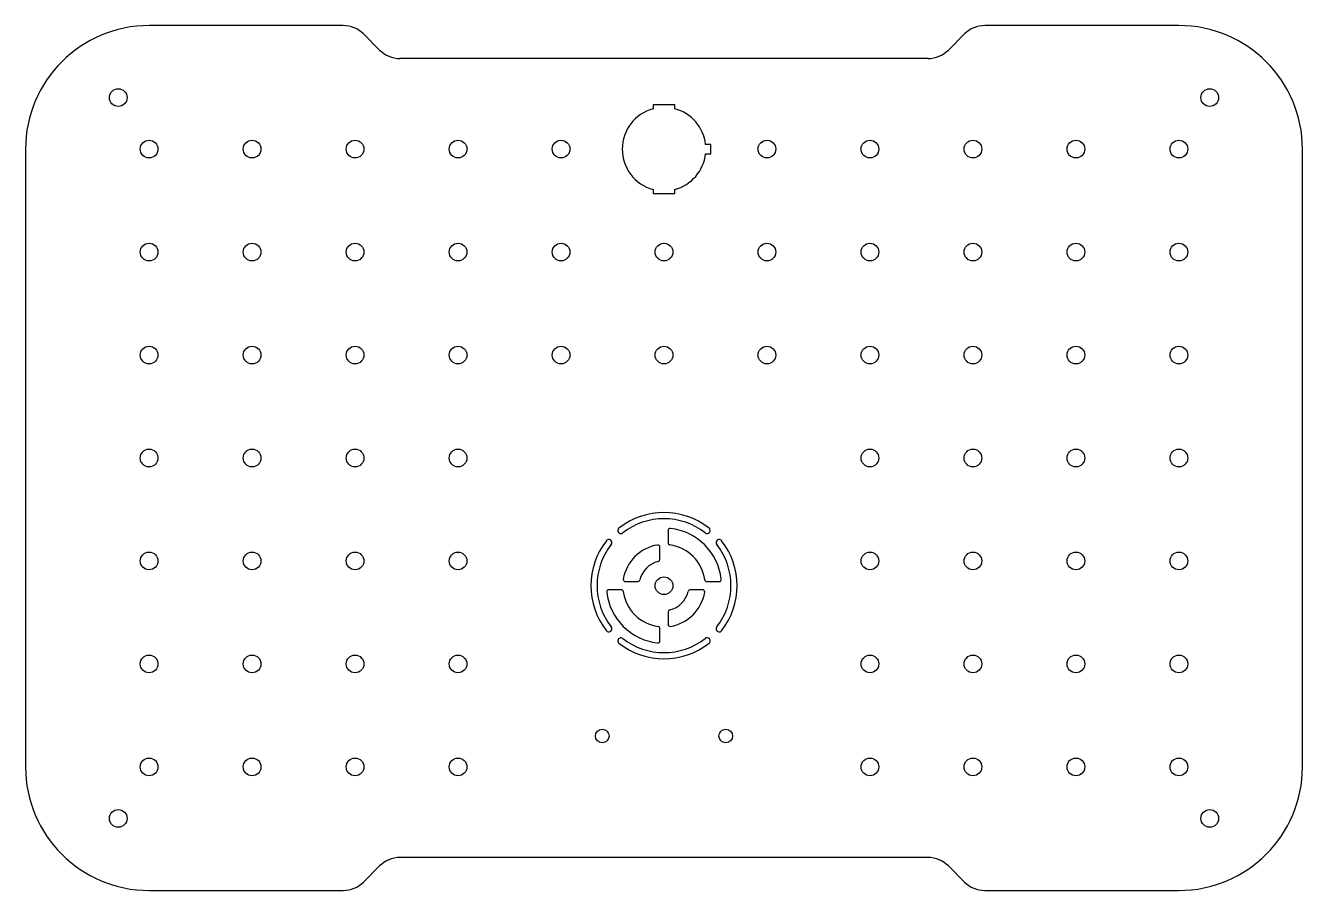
# Model space of a CAD drawing. Extents: x -155 to 155, y -105 to 105.
import ezdxf

# ---------------------------------------------------------------- set-up
doc = ezdxf.new("R2010")
doc.units = 0
doc.layers.get('0').update_dxf_attribs({"linetype": 'CONTINUOUS'})

msp = doc.modelspace()

# ---------------------------------------------------------------- linework, layer by layer
at = {"color": 7, "linetype": 'CONTINUOUS'}
for p, q in [((-77.9, 105), (-125, 105)), ((-69.05, 99.05), (-72.95, 102.95)), ((72.95, 102.95), (69.05, 99.05)), ((125, 105), (77.9, 105)), ((64.1, 97), (-64.1, 97)), ((2.65, 85.75), (-2.65, 85.75)), ((-2.65, 85.75), (-2.65, 84.8)), ((2.65, 84.8), (2.65, 85.75)), ((-155, 75), (-155, -75)), ((11.4, 76.15), (10.08, 76.15)), ((11.4, 73.85), (11.4, 76.15)), ((155, -75), (155, 75)), ((10.08, 73.85), (11.4, 73.85)), ((-2.65, 65.2), (-2.65, 64.25)), ((2.65, 64.25), (2.65, 65.2)), ((-2.65, 64.25), (2.65, 64.25)), ((1, -17.6), (1, -20.61)), ((-1, -24.64), (-1, -21.62)), ((-9.38, -30), (-6.36, -30)), ((10.39, -30), (13.4, -30)), ((-10.39, -32), (-13.4, -32)), ((9.38, -32), (6.36, -32)), ((1, -37.36), (1, -40.38)), ((-1, -44.4), (-1, -41.39)), ((-69.05, -99.05), (-72.95, -102.95)), ((64.1, -97), (-64.1, -97)), ((72.95, -102.95), (69.05, -99.05)), ((-125, -105), (-77.9, -105)), ((77.9, -105), (125, -105))]:
    msp.add_line(p, q, dxfattribs=at)
for centre, radius in [((-132.5, 87.5), 2.15), ((132.5, 87.5), 2.15), ((-125, 75), 2.15), ((-100, 75), 2.15), ((-75, 75), 2.15), ((-50, 75), 2.15), ((-25, 75), 2.15), ((25, 75), 2.15), ((50, 75), 2.15), ((75, 75), 2.15), ((100, 75), 2.15), ((125, 75), 2.15), ((-125, 50), 2.15), ((-100, 50), 2.15), ((-75, 50), 2.15), ((-50, 50), 2.15), ((-25, 50), 2.15), ((0, 50), 2.15), ((25, 50), 2.15), ((50, 50), 2.15), ((75, 50), 2.15), ((100, 50), 2.15), ((125, 50), 2.15), ((-125, 25), 2.15), ((-100, 25), 2.15), ((-75, 25), 2.15), ((-50, 25), 2.15), ((-25, 25), 2.15), ((0, 25), 2.15), ((25, 25), 2.15), ((50, 25), 2.15), ((75, 25), 2.15), ((100, 25), 2.15), ((125, 25), 2.15), ((-125, 0), 2.15), ((-100, 0), 2.15), ((-75, 0), 2.15), ((-50, 0), 2.15), ((50, 0), 2.15), ((75, 0), 2.15), ((100, 0), 2.15), ((125, 0), 2.15), ((-125, -25), 2.15), ((-100, -25), 2.15), ((-75, -25), 2.15), ((-50, -25), 2.15), ((50, -25), 2.15), ((75, -25), 2.15), ((100, -25), 2.15), ((125, -25), 2.15), ((0, -31), 2.15), ((-125, -50), 2.15), ((-100, -50), 2.15), ((-75, -50), 2.15), ((-50, -50), 2.15), ((50, -50), 2.15), ((75, -50), 2.15), ((100, -50), 2.15), ((125, -50), 2.15), ((-15, -67.5), 1.65), ((15, -67.5), 1.65), ((-125, -75), 2.15), ((-100, -75), 2.15), ((-75, -75), 2.15), ((-50, -75), 2.15), ((50, -75), 2.15), ((75, -75), 2.15), ((100, -75), 2.15), ((125, -75), 2.15), ((-132.5, -87.5), 2.15), ((132.5, -87.5), 2.15)]:
    msp.add_circle(centre, radius, dxfattribs=at)
for centre, radius, start, end in [((-125, 75), 30, 90, 180), ((-77.9, 98), 7, 45, 90), ((77.9, 98), 7, 90, 135), ((125, 75), 30, 0, 90), ((-64.1, 104), 7, 225, 270), ((64.1, 104), 7, 270, 315), ((0, 75), 10.15, 105.1344, 254.8656), ((0, 75), 10.15, 6.5056, 74.8656), ((0, 75), 10.15, 285.1344, 353.4944), ((0, -31), 17.75, 52, 128), ((0, -31), 16.25, 52, 128), ((-10.47, -17.6), 0.75, 128, 308), ((1.5, -17.6), 0.5, 83.6138, 180), ((0, -31), 13.99, 6.3862, 83.6138), ((10.47, -17.6), 0.75, 232, 52), ((0, -31), 17.75, 142, 218), ((0, -31), 16.25, 142, 218), ((-13.4, -20.53), 0.75, 322, 142), ((0, -31), 10, 99.0847, 170.9153), ((-1.5, -21.62), 0.5, 0, 99.0847), ((1.5, -20.61), 0.5, 180, 261.7868), ((0, -31), 10, 8.2132, 81.7868), ((13.4, -20.53), 0.75, 38, 218), ((0, -31), 16.25, 322, 38), ((0, -31), 17.75, 322, 38), ((-1.5, -24.64), 0.5, 283.2731, 0), ((0, -31), 6.03, 103.2731, 166.7269), ((-9.38, -29.5), 0.5, 170.9153, 270), ((-6.36, -29.5), 0.5, 270, 346.7269), ((10.39, -29.5), 0.5, 188.2132, 270), ((13.4, -29.5), 0.5, 270, 6.3862), ((-13.4, -32.5), 0.5, 90, 186.3862), ((0, -31), 13.99, 186.3862, 263.6138), ((-10.39, -32.5), 0.5, 8.2132, 90), ((0, -31), 10, 188.2132, 261.7868), ((0, -31), 6.03, 283.2731, 346.7269), ((0, -31), 10, 279.0847, 350.9153), ((6.36, -32.5), 0.5, 90, 166.7269), ((9.38, -32.5), 0.5, 350.9153, 90), ((1.5, -37.36), 0.5, 103.2731, 180), ((-13.4, -41.47), 0.75, 218, 38), ((-1.5, -41.39), 0.5, 0, 81.7868), ((1.5, -40.38), 0.5, 180, 279.0847), ((13.4, -41.47), 0.75, 142, 322), ((-10.47, -44.4), 0.75, 52, 232), ((0, -31), 17.75, 232, 308), ((0, -31), 16.25, 232, 308), ((-1.5, -44.4), 0.5, 263.6138, 0), ((10.47, -44.4), 0.75, 308, 128), ((-125, -75), 30, 180, 270), ((125, -75), 30, 270, 0), ((-64.1, -104), 7, 90, 135), ((64.1, -104), 7, 45, 90), ((-77.9, -98), 7, 270, 315), ((77.9, -98), 7, 225, 270)]:
    msp.add_arc(centre, radius, start, end, dxfattribs=at)

doc.saveas('drawing.dxf')
